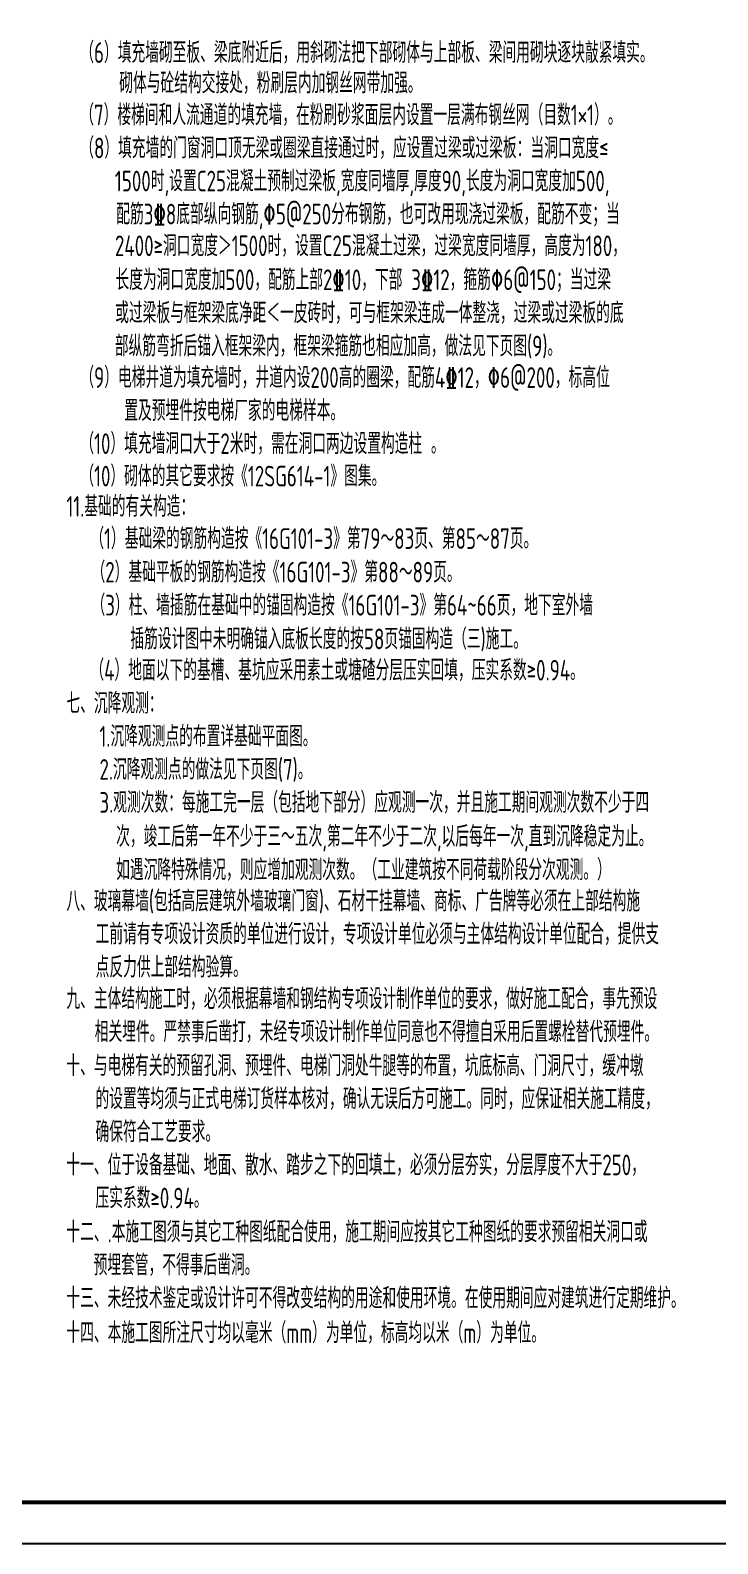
# Model space of a CAD drawing. Extents: x 293620 to 503924, y -252071 to 755100.
# Drawn here: x 421874 to 438510, y 695700 to 732314 of the extents above; entities that cross this region are included whole.
import ezdxf

# ---------------------------------------------------------------- set-up
doc = ezdxf.new("R2010")
doc.units = 0
doc.header["$LTSCALE"] = 1000
doc.header["$MEASUREMENT"] = 0
for name, color, linetype in [('3T_WOOD', 21, 'Continuous'), ('TK', 4, 'Continuous'), ('文字', 4, 'Continuous'), ('砌体-小孔砖', 50, 'Continuous')]:
    doc.layers.add(name, color=color, linetype=linetype)
doc.styles.add('TSSD_REIN', font='tssdeng.shx', dxfattribs={"width": 0.7, "bigfont": 'tssdchn.shx'})

# ---------------------------------------------------------------- blocks, each defined once
blk = doc.blocks.new('GeYuanFrame_78215571', base_point=(20.09, 4.53))
at = {"layer": 'TK'}
blk.add_lwpolyline([(20.09, 4.53), (20.09, 598.53), (861.09, 598.53), (861.09, 4.53)], close=True, dxfattribs=at)
at = {"layer": 'TK', "const_width": 1}
blk.add_lwpolyline([(45.09, 588.53), (851.09, 588.53), (851.09, 14.53), (45.09, 14.53)], close=True, dxfattribs=at)

msp = doc.modelspace()

# ---------------------------------------------------------------- block references
at = {"layer": '3T_WOOD', "xscale": 100, "yscale": 100, "zscale": 100}
msp.add_blockref('GeYuanFrame_78215571', (386531.3, 695699.9), dxfattribs=at)

# ---------------------------------------------------------------- texts
at = {"layer": '文字', "linetype": 'Continuous', "style": 'TSSD_REIN', "width": 0.7}
for s, p in [('（8）填充墙的门窗洞口顶无梁或圈梁直接通过时，应设置过梁或过梁板：当洞口宽度≤', (423083.6, 729215.7)), ('1500时,设置C25混凝土预制过梁板,宽度同墙厚,厚度90,长度为洞口宽度加500,', (423922.5, 728415.7)), ('配筋3\x848底部纵向钢筋,\x825@250分布钢筋，也可改用现浇过梁板，配筋不变；当', (423955.4, 727615.7)), ('2400≥洞口宽度＞1500时，设置C25混凝土过梁，过梁宽度同墙厚，高度为180，', (423922.5, 726849.4)), ('长度为洞口宽度加500，配筋上部2\x8410，下部 3\x8412，箍筋\x826@150；当过梁', (423935.6, 726028)), ('或过梁板与框架梁底净距＜一皮砖时，可与框架梁连成一体整浇，过梁或过梁板的底', (423929.4, 725225.5)), ('部纵筋弯折后锚入框架梁内，框架梁箍筋也相应加高，做法见下页图(9)。', (423920.4, 724425.5)), ('11.基础的有关构造：', (422748.5, 720545.3)), ('（1）基础梁的钢筋构造按《16G101-3》第79～83页、第85～87页。', (423328.9, 719766.6)), ('（2）基础平板的钢筋构造按《16G101-3》第88～89页。', (423355.9, 718954.3)), ('（3）柱、墙插筋在基础中的锚固构造按《16G101-3》第64~66页，地下室外墙', (423355.9, 718154.3)), ('插筋设计图中未明确锚入底板长度的按58页锚固构造（三)施工。', (424295.3, 717338)), ('（4）地面以下的基槽、基坑应采用素土或塘碴分层压实回填，压实系数\x930.94。', (423328.9, 716582.2)), ('七、沉降观测：', (422748.5, 715782.2)), ('1.沉降观测点的布置详基础平面图。', (423548.5, 714982.2)), ('2.沉降观测点的做法见下页图(7)。', (423548.5, 714182.2)), ('3.观测次数：每施工完一层（包括地下部分）应观测一次，并且施工期间观测次数不少于四', (423548.5, 713382.2)), ('次，竣工后第一年不少于三～五次,第二年不少于二次,以后每年一次,直到沉降稳定为止。', (423952.6, 712560.8)), ('如遇沉降特殊情况，则应增加观测次数。（工业建筑按不同荷载阶段分次观测。）', (423952.6, 711752.7)), ('八、玻璃幕墙(包括高层建筑外墙玻璃门窗)、石材干挂幕墙、商标、广告牌等必须在上部结构施', (422748.5, 710997.7)), (' 工前请有专项设计资质的单位进行设计，专项设计单位必须与主体结构设计单位配合，提供支', (423244.1, 710197.7)), (' 点反力供上部结构验算。', (423244.1, 709397.7)), ('九、主体结构施工时，必须根据幕墙和钢结构专项设计制作单位的要求，做好施工配合，事先预设', (422748.5, 708633.2)), (' 相关埋件。严禁事后凿打，未经专项设计制作单位同意也不得擅自采用后置螺栓替代预埋件。', (423221.6, 707833.2)), ('十、与电梯有关的预留孔洞、预埋件、电梯门洞处牛腿等的布置，坑底标高、门洞尺寸，缓冲墩', (422748.5, 707013.2)), (' 的设置等均须与正式电梯订货样本核对，确认无误后方可施工。同时，应保证相关施工精度，', (423239.2, 706213.2)), (' 确保符合工艺要求。', (423239.2, 705413.2)), ('十一、位于设备基础、地面、散水、踏步之下的回填土，必须分层夯实，分层厚度不大于250，', (422748.5, 704613.2)), (' 压实系数≥0.94。', (423239.2, 703813.2)), ('十二、.本施工图须与其它工种图纸配合使用，施工期间应按其它工种图纸的要求预留相关洞口或', (422748.5, 702992)), (' 预埋套管，不得事后凿洞。', (423194.6, 702192)), ('十三、未经技术鉴定或设计许可不得改变结构的用途和使用环境。在使用期间应对建筑进行定期维护。', (422748.5, 701393.2)), ('十四、本施工图所注尺寸均以毫米（mm）为单位，标高均以米（m）为单位。', (422748.5, 700553))]:
    msp.add_text(s, height=500, dxfattribs=at).set_placement(p)
at = {"layer": '砌体-小孔砖', "color": 3, "linetype": 'Continuous', "style": 'TSSD_REIN', "width": 0.7}
for s, p in [('（6）填充墙砌至板、梁底附近后，用斜砌法把下部砌体与上部板、梁间用砌块逐块敲紧填实。', (423083.6, 731524.3)), ('砌体与砼结构交接处，粉刷层内加钢丝网带加强。', (424028, 730788.3)), ('（7）楼梯间和人流通道的填充墙，在粉刷砂浆面层内设置一层满布钢丝网（目数1×1）。', (423083.6, 730015.7)), ('（9）电梯井道为填充墙时，井道内设200高的圈梁，配筋4\x8412，\x826@200，标高位', (423086.6, 723663)), ('     置及预埋件按电梯厂家的电梯样本。', (423086.6, 722863)), ('（10）填充墙洞口大于2米时，需在洞口两边设置构造柱 。', (423086.6, 722063)), ('（10）砌体的其它要求按《12SG614-1》图集。', (423086.6, 721277.7))]:
    msp.add_text(s, height=500, dxfattribs=at).set_placement(p)

doc.saveas('drawing.dxf')
